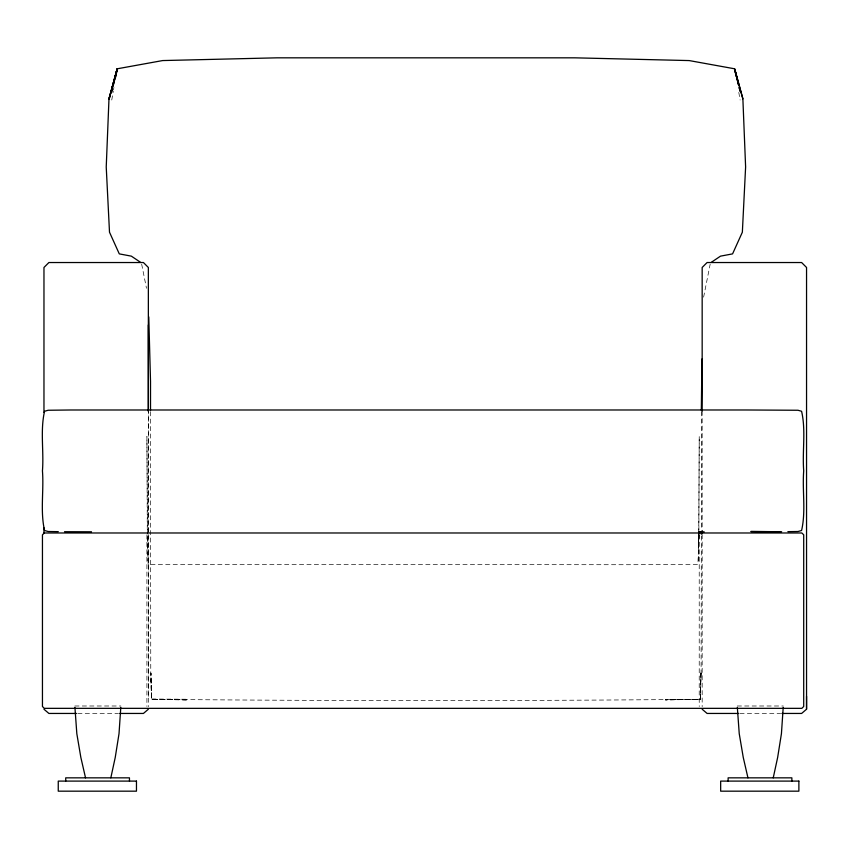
<?xml version="1.0" encoding="UTF-8"?>
<svg xmlns="http://www.w3.org/2000/svg" width="849" height="849" viewBox="0 0 849 849"><rect width="100%" height="100%" fill="white"/><g stroke="black" fill="none" stroke-linecap="round" stroke-linejoin="round"><path stroke-width="0.64" stroke-dasharray="4.25 3.18" d="M148.352 696.318L148.352 411.149L148.352 706.655M701.338 411.616L701.338 528.938M698.854 535.294L697.995 564.479L628.96 564.723L148.161 564.479L147.302 535.294M698.876 529.999L699.226 436.471L698.769 531.081M150.517 411.616L150.761 673.066L151.504 699.321C334.432 700.977 517.423 700.977 700.351 699.321L701.094 673.066L701.338 534.233M698.228 560.573L699.003 533.586M701.094 673.066L700.266 699.247L665.436 700M698.706 532.302L698.303 548.316L698.939 534.817M111.75 100.023L113.267 91.14M113.49 89.877L113.915 87.341M703.609 297.15L710.178 264.177M74.829 705.997L120.887 705.997M737.24 705.997L783.298 705.997M77.779 713.447L118.478 713.447M739.914 713.447L780.624 713.447M151.833 699.024L186.504 699.247M186.419 700L151.578 699.247L150.761 673.066M141.666 264.177L146.474 288.278M738.8 92.414L740.105 100.023M147.503 533.533L146.919 436.471L147.291 533.968M147.62 535.984L147.928 560.573M702.165 411.149L702.165 529.192M702.165 534.499L702.165 706.655M699.226 534.828L699.226 706.495M146.919 534.828L146.919 706.495M700.892 673.045L700.351 699.321L665.414 699.809L700.266 699.247L700.892 673.045M186.44 699.809L151.504 699.321L150.963 673.045L151.578 699.247L186.44 699.809"/><path stroke-width="1.27" d="M701.338 410.3L701.943 358.989M781.929 713.447L801.626 713.447L806.55 709.233L806.55 696.318M698.876 531.325L698.865 533.968L699.226 531.835L704.161 531.824M140.414 262.235L131.34 256.143L119.285 253.883L109.5 232.202L106.231 166.977L108.98 98.845L117.204 68.801L109.192 98.834L117.204 68.801L162.647 60.566L277.05 57.828L574.805 57.828L689.208 60.576L734.65 68.801L742.875 98.845L745.613 166.977L742.355 232.202L732.57 253.883L720.514 256.143L711.441 262.235M117.204 68.801L108.98 98.845M120.802 707.323L119.019 733.685L115.241 757.435L110.826 777.843M783.213 707.323L781.43 733.685L777.652 757.435L773.237 777.843M115.655 77.185L117.173 69.554L113.044 86.089L116.737 70.849M148.352 709.233L143.428 713.447L119.794 713.447M787.872 531.644L798.007 531.506L801.583 530.498C806.03 511.353 802.178 490.52 803.706 470.877C802.178 451.233 806.03 430.411 801.583 411.266L798.007 410.258L746.239 409.982L70.35 409.993L48.138 410.258L44.562 411.266C40.126 430.411 43.978 451.233 42.45 470.877C43.978 490.52 40.126 511.353 44.562 530.498L48.138 531.506L58.284 531.644M781.642 531.718L750.856 531.506L780.242 531.697M76.463 713.447L48.892 713.447L43.968 709.233M738.598 713.447L707.09 713.447L702.165 709.233M91.501 531.782L64.513 531.718M735.117 70.849L734.672 69.554L738.492 84.815L735.117 70.849L735.977 75.922M742.875 98.845L734.65 68.801M747.948 777.843L743.257 757.435L739.235 733.685L737.335 707.323M85.537 777.843L80.846 757.435L76.824 733.685L74.924 707.323M148.777 316.889L150.517 381.36L150.517 410.3M806.55 709.233L806.55 267.477L801.626 262.532L707.09 262.532L702.165 267.477L702.165 411.149M791.873 781.101L791.873 777.843L728.124 777.843L728.124 781.101M702.165 530.519L702.165 533.172M701.338 531.591L701.338 534.233M148.352 324.934L148.352 411.149L148.352 267.477L143.428 262.532L48.892 262.532L43.968 267.477L43.968 412.476M129.462 781.101L129.462 777.843L65.713 777.843L65.713 781.101M43.968 527.866L43.968 533.172M112.365 88.636L111.421 92.445L112.408 88.625M44.297 532.981L42.45 534.828L42.45 706.495L44.297 708.342L801.849 708.342L803.706 706.495L803.706 534.828L801.849 532.981L44.297 532.981M136.466 781.101L58.252 781.101L58.252 791.172L136.466 791.172L136.466 781.101M798.877 781.101L720.663 781.101L720.663 791.172L798.877 791.172L798.877 781.101M740.084 91.172L739.129 87.362L740.116 91.183"/></g></svg>
